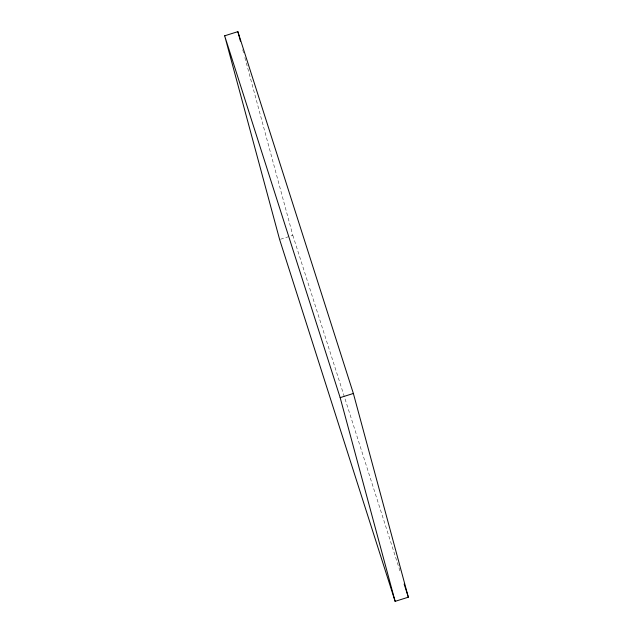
<?xml version="1.0" encoding="UTF-8"?>
<svg xmlns="http://www.w3.org/2000/svg" width="633" height="633" viewBox="0 0 633 633"><rect width="100%" height="100%" fill="white"/><g stroke="black" fill="none" stroke-linecap="round" stroke-linejoin="round"><path stroke-width="0.47" stroke-dasharray="3.17 2.37" d="M280.506 239.25L292.834 235.365L244.805 57.35M292.834 235.365L400.238 571.813M242.748 49.738L243.776 53.544"/><path stroke-width="0.95" d="M224.66 35.812L237.866 31.65L353.372 393.465L408.34 597.188L395.134 601.35L279.628 239.535L224.66 35.812L340.166 397.635L395.134 601.35M340.166 397.635L353.372 393.465M404.139 584.03L408.34 597.188M237.866 31.65L240.437 41.169"/></g></svg>
